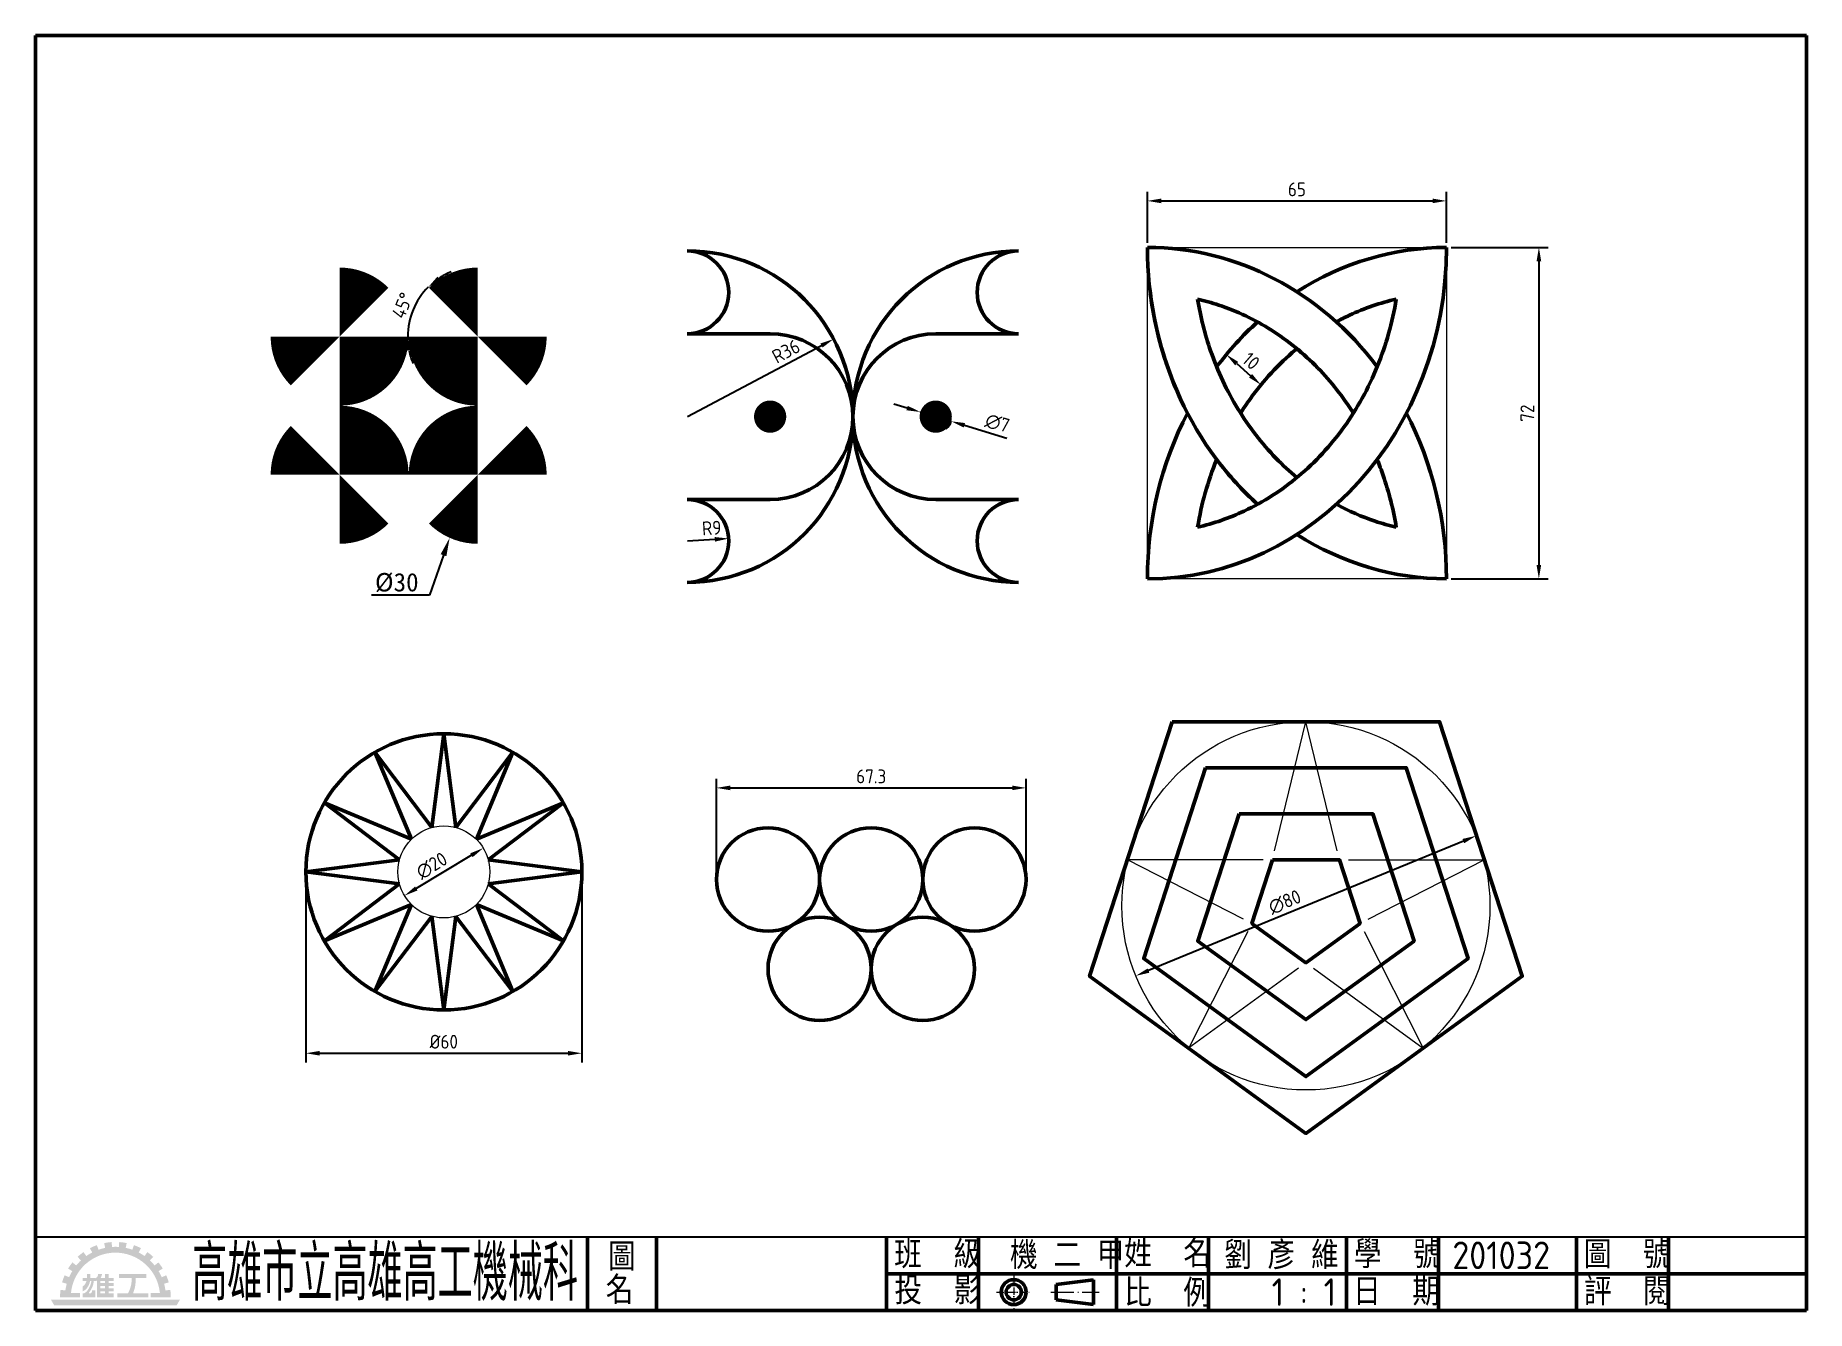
# Model space of a CAD drawing. Extents: x 25 to 410, y 10 to 287.
import ezdxf
from ezdxf import colors
from ezdxf.entities.mleader import LeaderData, LeaderLine
from ezdxf.enums import TextEntityAlignment as Align
from ezdxf.math import Vec2, Vec3

# ---------------------------------------------------------------- set-up
doc = ezdxf.new("R2010")
doc.units = 0
doc.header["$PDMODE"] = 3
for name, pattern in [('中心線', [22.2, 20, -1, 0.2, -1]), ('中心線5', [6.8, 5, -0.8, 0.2, -0.8]), ('中心線5偏位', [5.1, 2, -0.5, 0.1, -0.5, 2])]:
    doc.linetypes.add(name, pattern=pattern)
doc.layers.get('0').update_dxf_attribs({"linetype": 'CONTINUOUS'})
doc.layers.get('Defpoints').update_dxf_attribs({"linetype": 'CONTINUOUS'})
for name, color, linetype, lineweight in [('中心線層', 2, '中心線', 18), ('剖面線層', 4, 'CONTINUOUS', 18), ('尺度線層', 3, 'CONTINUOUS', 18), ('文字層', 6, 'CONTINUOUS', 18), ('輪廓線層', 7, 'CONTINUOUS', 50)]:
    doc.layers.add(name, color=color, linetype=linetype, lineweight=lineweight)
doc.styles.add('CNS', font='isocp.shx', dxfattribs={"bigfont": 'chineset.shx'})
doc.dimstyles.new('CNS', dxfattribs={"dimscale": 0, "dimtxt": 3, "dimasz": 3, "dimexe": 2, "dimexo": 1, "dimgap": 1, "dimtad": 1, "dimdsep": 46, "dimtxsty": 'CNS', "dimcen": 0, "dimclrt": 1, "dimadec": 0, "dimazin": 0, "dimtfac": 1, "dimtmove": 0, "dimatfit": 3, "dimfxl": 1, "dimtolj": 1, "dimtzin": 0, "dimarcsym": 0})
doc.dimstyles.new('CNS$3', dxfattribs={"dimscale": 0, "dimtxt": 3, "dimasz": 3, "dimexe": 2, "dimexo": 1, "dimgap": 1, "dimtad": 1, "dimdsep": 46, "dimtxsty": 'CNS', "dimcen": 0, "dimclrt": 1, "dimadec": 0, "dimazin": 0, "dimtfac": 1, "dimtmove": 0, "dimatfit": 0, "dimfxl": 1, "dimtolj": 1, "dimtzin": 0, "dimarcsym": 0})
doc.dimstyles.new('CNS$4', dxfattribs={"dimscale": 0, "dimtxt": 3, "dimasz": 3, "dimexe": 2, "dimexo": 1, "dimgap": 1, "dimtad": 1, "dimdsep": 46, "dimtxsty": 'CNS', "dimcen": 0, "dimclrt": 1, "dimadec": 0, "dimazin": 0, "dimtfac": 1, "dimtmove": 0, "dimatfit": 0, "dimfxl": 1, "dimtolj": 1, "dimtzin": 0, "dimarcsym": 0})

# ---------------------------------------------------------------- blocks, each defined once
blk = doc.blocks.new('*D2')
at = {"layer": 'Defpoints', "color": 0}
for p in [(198.51, 221.05), (166.71, 204.19)]:
    blk.add_point(p, dxfattribs=at)
at = {"layer": '尺度線層', "color": 0, "lineweight": -2}
blk.add_line((166.71, 204.19), (195.86, 219.64), dxfattribs=at)
at = {"layer": '尺度線層', "color": 0}
blk.add_solid([(195.63, 220.08), (196.1, 219.2), (198.51, 221.05)], dxfattribs=at)
at = {"layer": '尺度線層', "color": 1, "insert": (188.15, 218.38), "char_height": 3, "attachment_point": 5, "rotation": 27.9236, "style": 'CNS'}
blk.add_mtext('\\A1;R36', dxfattribs=at)
blk = doc.blocks.new('*D3')
at = {"layer": 'Defpoints', "color": 0}
for p in [(166.71, 177.19), (175.69, 177.71)]:
    blk.add_point(p, dxfattribs=at)
at = {"layer": '尺度線層', "color": 0, "lineweight": -2}
blk.add_line((166.71, 177.19), (172.7, 177.54), dxfattribs=at)
at = {"layer": '尺度線層', "color": 0}
blk.add_solid([(172.67, 178.04), (172.72, 177.04), (175.69, 177.71)], dxfattribs=at)
at = {"layer": '尺度線層', "color": 1, "insert": (172, 180), "char_height": 3, "attachment_point": 5, "rotation": 3.3209, "style": 'CNS'}
blk.add_mtext('\\A1;R9', dxfattribs=at)
blk = doc.blocks.new('*D4')
at = {"layer": 'Defpoints', "color": 0}
for p in [(217.35, 205.2), (224.06, 203.18)]:
    blk.add_point(p, dxfattribs=at)
at = {"layer": '尺度線層', "color": 0, "lineweight": -2}
for p, q in [((214.48, 206.06), (211.61, 206.92)), ((217.35, 205.2), (224.06, 203.18)), ((226.93, 202.32), (236.19, 199.53))]:
    blk.add_line(p, q, dxfattribs=at)
blk.add_arc((220.71, 204.19), 3.5, 310.525, 343.6298, dxfattribs=at)
at = {"layer": '尺度線層', "color": 0}
for points in [[(214.62, 206.54), (214.34, 205.58), (217.35, 205.2)], [(227.07, 202.8), (226.79, 201.84), (224.06, 203.18)]]:
    blk.add_solid(points, dxfattribs=at)
at = {"layer": '尺度線層', "color": 1, "insert": (234.09, 202.78), "char_height": 3, "attachment_point": 5, "rotation": 343.2654, "style": 'CNS'}
blk.add_mtext('\\A1;∅7', dxfattribs=at)
blk = doc.blocks.new('*D5')
at = {"layer": 'Defpoints', "color": 0}
for p in [(331.72, 251.06), (266.72, 240.95), (331.72, 240.95)]:
    blk.add_point(p, dxfattribs=at)
at = {"layer": '尺度線層', "color": 0, "lineweight": -2}
for p, q in [((266.72, 241.95), (266.72, 253.06)), ((269.72, 251.06), (328.72, 251.06)), ((331.72, 241.95), (331.72, 253.06))]:
    blk.add_line(p, q, dxfattribs=at)
at = {"layer": '尺度線層', "color": 0}
for points in [[(269.72, 251.56), (269.72, 250.56), (266.72, 251.06)], [(328.72, 251.56), (328.72, 250.56), (331.72, 251.06)]]:
    blk.add_solid(points, dxfattribs=at)
at = {"layer": '尺度線層', "color": 1, "insert": (299.22, 253.56), "char_height": 3, "attachment_point": 5, "style": 'CNS'}
blk.add_mtext('\\A1;65', dxfattribs=at)
blk = doc.blocks.new('*D6')
at = {"layer": 'Defpoints', "color": 0}
for p in [(331.72, 240.95), (331.72, 168.95), (351.81, 168.95)]:
    blk.add_point(p, dxfattribs=at)
at = {"layer": '尺度線層', "color": 0, "lineweight": -2}
for p, q in [((332.72, 240.95), (353.81, 240.95)), ((351.81, 237.95), (351.81, 171.95)), ((332.72, 168.95), (353.81, 168.95))]:
    blk.add_line(p, q, dxfattribs=at)
at = {"layer": '尺度線層', "color": 0}
for points in [[(351.31, 237.95), (352.31, 237.95), (351.81, 240.95)], [(351.31, 171.95), (352.31, 171.95), (351.81, 168.95)]]:
    blk.add_solid(points, dxfattribs=at)
at = {"layer": '尺度線層', "color": 1, "insert": (349.31, 204.95), "char_height": 3, "attachment_point": 5, "rotation": 90, "style": 'CNS'}
blk.add_mtext('\\A1;72', dxfattribs=at)
blk = doc.blocks.new('*D7')
at = {"layer": 'Defpoints', "color": 0}
for p in [(285.98, 220.11), (293.5, 213.52), (291.39, 211.1)]:
    blk.add_point(p, dxfattribs=at)
at = {"layer": '尺度線層', "color": 0, "lineweight": -2}
for p, q in [((285.32, 219.36), (282.54, 216.19)), ((286.12, 215.72), (289.13, 213.08)), ((292.84, 212.77), (290.07, 209.6))]:
    blk.add_line(p, q, dxfattribs=at)
at = {"layer": '尺度線層', "color": 0}
for points in [[(286.45, 216.09), (285.79, 215.34), (283.86, 217.69)], [(289.46, 213.46), (288.8, 212.7), (291.39, 211.1)]]:
    blk.add_solid(points, dxfattribs=at)
at = {"layer": '尺度線層', "color": 1, "insert": (289.27, 216.28), "char_height": 3, "attachment_point": 5, "rotation": 318.7832, "style": 'CNS'}
blk.add_mtext('\\A1;10', dxfattribs=at)
blk = doc.blocks.new('*D8')
at = {"layer": 'Defpoints', "color": 0}
for p in [(240.33, 123.54), (173.03, 103.65), (240.33, 103.65)]:
    blk.add_point(p, dxfattribs=at)
at = {"layer": '尺度線層', "color": 0, "lineweight": -2}
for p, q in [((173.03, 104.65), (173.03, 125.54)), ((176.03, 123.54), (237.33, 123.54)), ((240.33, 104.65), (240.33, 125.54))]:
    blk.add_line(p, q, dxfattribs=at)
at = {"layer": '尺度線層', "color": 0}
for points in [[(176.03, 124.04), (176.03, 123.04), (173.03, 123.54)], [(237.33, 124.04), (237.33, 123.04), (240.33, 123.54)]]:
    blk.add_solid(points, dxfattribs=at)
at = {"layer": '尺度線層', "color": 1, "insert": (206.68, 126.04), "char_height": 3, "attachment_point": 5, "style": 'CNS'}
blk.add_mtext('\\A1;67.3', dxfattribs=at)
blk = doc.blocks.new('*D9')
at = {"layer": 'Defpoints', "color": 0}
for p in [(83.78, 105.3), (143.78, 105.3), (143.78, 65.9)]:
    blk.add_point(p, dxfattribs=at)
at = {"layer": '尺度線層', "color": 0, "lineweight": -2}
for p, q in [((83.78, 104.3), (83.78, 63.9)), ((143.78, 104.3), (143.78, 63.9)), ((86.78, 65.9), (140.78, 65.9))]:
    blk.add_line(p, q, dxfattribs=at)
at = {"layer": '尺度線層', "color": 0}
for points in [[(86.78, 66.4), (86.78, 65.4), (83.78, 65.9)], [(140.78, 66.4), (140.78, 65.4), (143.78, 65.9)]]:
    blk.add_solid(points, dxfattribs=at)
at = {"layer": '尺度線層', "color": 1, "insert": (113.78, 68.4), "char_height": 3, "attachment_point": 5, "style": 'CNS'}
blk.add_mtext('\\A1;%%C60', dxfattribs=at)
blk = doc.blocks.new('*D11')
at = {"layer": 'Defpoints', "color": 0}
for p in [(122.35, 110.46), (105.22, 100.13)]:
    blk.add_point(p, dxfattribs=at)
at = {"layer": '尺度線層', "color": 0, "lineweight": -2}
blk.add_line((119.78, 108.91), (107.79, 101.68), dxfattribs=at)
at = {"layer": '尺度線層', "color": 0}
for points in [[(119.52, 109.34), (120.04, 108.49), (122.35, 110.46)], [(107.53, 102.11), (108.05, 101.25), (105.22, 100.13)]]:
    blk.add_solid(points, dxfattribs=at)
at = {"layer": '尺度線層', "color": 1, "insert": (111.15, 106.63), "char_height": 3, "attachment_point": 5, "rotation": 31.1196, "style": 'CNS'}
blk.add_mtext('\\A1;∅20', dxfattribs=at)
blk = doc.blocks.new('*D12')
at = {"layer": 'Defpoints', "color": 0}
for p in [(338.17, 113.13), (264.18, 82.71)]:
    blk.add_point(p, dxfattribs=at)
at = {"layer": '尺度線層', "color": 0, "lineweight": -2}
blk.add_line((335.39, 111.99), (266.95, 83.85), dxfattribs=at)
at = {"layer": '尺度線層', "color": 0}
for points in [[(335.2, 112.45), (335.58, 111.52), (338.17, 113.13)], [(266.76, 84.31), (267.14, 83.39), (264.18, 82.71)]]:
    blk.add_solid(points, dxfattribs=at)
at = {"layer": '尺度線層', "color": 1, "insert": (296.58, 98.73), "char_height": 3, "attachment_point": 5, "rotation": 22.3472, "style": 'CNS'}
blk.add_mtext('\\A1;∅80', dxfattribs=at)
blk = doc.blocks.new('*D14')
at = {"layer": 'Defpoints', "color": 0}
for p in [(91.02, 251.69), (107.96, 229.17), (58.85, 221.57), (121.13, 221.57), (121.13, 221.57)]:
    blk.add_point(p, dxfattribs=at)
at = {"layer": '尺度線層', "color": 0, "lineweight": -2}
for start, end in [(112.3611, 123.6805), (135, 180), (191.3195, 202.6389)]:
    blk.add_arc((121.13, 221.57), 15.21, start, end, dxfattribs=at)
at = {"layer": '尺度線層', "color": 0}
for points in [[(113.02, 233.84), (112.38, 234.61), (110.38, 232.32)], [(105.72, 218.54), (106.72, 218.63), (105.92, 221.57)]]:
    blk.add_solid(points, dxfattribs=at)
at = {"layer": '尺度線層', "color": 1, "insert": (104.77, 228.35), "char_height": 3, "attachment_point": 5, "rotation": 67.5, "style": 'CNS'}
blk.add_mtext('\\A1;45°', dxfattribs=at)

msp = doc.modelspace()

# ---------------------------------------------------------------- hatches: boundary and pattern name
at = {"layer": '文字層'}
h = msp.add_hatch(color=256, dxfattribs=at)
h.paths.add_polyline_path([(47.444, 22.616), (47.93, 23.553, 0.034161), (46.423, 24.208), (46.069, 23.213, 0.034161), (44.626, 23.617), (44.841, 24.651, 0.034161), (43.213, 24.875), (43.141, 23.821, 0.034161), (41.642, 23.821), (41.57, 24.875, 0.034161), (39.942, 24.651), (40.157, 23.617, 0.034161), (38.714, 23.213), (38.36, 24.208, 0.034161), (36.853, 23.553), (37.339, 22.616, 0.034161), (36.058, 21.837), (35.449, 22.699, 0.034161), (34.174, 21.663), (34.895, 20.891, 0.034161), (33.872, 19.795), (33.053, 20.462, 0.034161), (32.105, 19.119), (33.008, 18.571, 0.034161), (32.318, 17.24), (31.35, 17.661, 0.034161), (30.799, 16.112), (31.816, 15.827, 0.034161), (31.511, 14.36), (30.465, 14.504, 0.034161), (30.353, 12.864), (32.676, 12.864), (34.725, 12.864), (34.725, 13.815), (32.723, 13.815, -0.906522), (52.06, 13.815), (50.058, 13.815), (50.058, 12.864), (52.107, 12.864), (54.43, 12.864, 0.034161), (54.318, 14.504), (53.271, 14.36, 0.034161), (52.966, 15.827), (53.983, 16.112, 0.034161), (53.433, 17.661), (52.465, 17.24, 0.034161), (51.775, 18.571), (52.677, 19.119, 0.034161), (51.73, 20.462), (50.911, 19.795, 0.034161), (49.887, 20.891), (50.608, 21.663, 0.034161), (49.334, 22.699), (48.725, 21.837, 0.034161)])
h.paths.add_polyline_path([(56.436, 12.4), (28.347, 12.4), (29.086, 11.133), (55.697, 11.133)])
h.paths.add_polyline_path([(46.772, 16.976, -0.4324623), (46.877, 17.088), (49.129, 17.088), (49.129, 17.933), (43.173, 17.933), (43.173, 17.088), (45.816, 17.088, -0.4062896), (45.922, 16.986, -0.1355675), (45.125, 13.763, -0.2710986), (45.033, 13.709), (42.771, 13.709), (42.771, 12.864), (49.53, 12.864), (49.53, 13.709), (46.349, 13.709, -0.534383), (46.251, 13.855, 0.1140408)], flags=17)
edge = h.paths.add_edge_path(flags=17)
edge.add_line((42.011, 17.088), (40.955, 17.088))
edge.add_line((40.955, 17.088), (40.955, 17.933))
edge.add_line((40.955, 17.933), (40.11, 17.933))
edge.add_line((40.11, 17.933), (40.11, 17.088))
edge.add_line((40.11, 17.088), (39.187, 17.088))
edge.add_arc((36.665, 18.427), 2.855, 332.04919, 350.04876)
edge.add_line((39.477, 17.933), (38.632, 17.933))
edge.add_arc((37.652, 17.916), 0.98, -69.28167, 0.98538, ccw=False)
edge.add_line((37.999, 17), (37.998, 17.088))
edge.add_line((37.998, 17.088), (36.943, 17.088))
edge.add_spline(control_points=[(36.943, 17.088), (36.943, 17.089), (36.958, 17.371), (36.968, 17.652), (36.971, 17.933)], knot_values=[0, 0, 0, 0, 0.0095957, 4.0021691, 4.0021691, 4.0021691, 4.0021691], degree=3, periodic=0)
edge.add_line((36.971, 17.933), (36.204, 17.933))
edge.add_spline(control_points=[(36.204, 17.933), (36.213, 17.666), (36.243, 17.394), (36.228, 17.128)], knot_values=[0, 0, 0, 0, 3.8001495, 3.8001495, 3.8001495, 3.8001495], degree=3, periodic=0)
edge.add_arc((36.185, 17.131), 0.0422, -90, 0.98697, ccw=False)
edge.add_line((36.185, 17.088), (35.253, 17.088))
edge.add_line((35.253, 17.088), (35.253, 16.408))
edge.add_line((35.253, 16.408), (36.057, 16.408))
edge.add_spline(control_points=[(36.057, 16.408), (36.078, 16.332), (35.96, 16.031), (35.732, 15.602), (35.417, 15.324), (35.253, 15.249)], knot_values=[7.3300886, 7.3300886, 7.3300886, 7.3300886, 8.5708359, 11.5701734, 14.1242576, 14.1242576, 14.1242576, 14.1242576], degree=3, periodic=0)
edge.add_line((35.253, 15.249), (35.253, 14.178))
edge.add_spline(control_points=[(35.253, 14.178), (35.487, 14.263), (36.028, 14.577), (36.54, 15.345), (36.803, 16.009), (36.869, 16.352), (36.878, 16.408)], knot_values=[7.2349194, 7.2349194, 7.2349194, 7.2349194, 10.7683339, 15.8632474, 20.0182649, 20.8272028, 20.8272028, 20.8272028, 20.8272028], degree=3, periodic=0)
edge.add_line((36.878, 16.408), (37.154, 16.394))
edge.add_spline(control_points=[(37.154, 16.394), (37.133, 16.054), (36.941, 15.401), (36.475, 14.575), (35.975, 13.884), (35.463, 13.712), (35.253, 13.709)], knot_values=[0, 0, 0, 0, 4.8346594, 9.4113524, 13.5713852, 16.5633311, 16.5633311, 16.5633311, 16.5633311], degree=3, periodic=0)
edge.add_line((35.253, 13.709), (35.253, 12.864))
edge.add_line((35.253, 12.864), (37.998, 12.864))
edge.add_line((37.998, 12.864), (37.998, 14.387))
edge.add_line((37.998, 14.387), (37.389, 14.387))
edge.add_arc((37.389, 14.303), 0.0845, 90, 183.95095)
edge.add_arc((36.676, 14.253), 0.63, -55.81642, 3.95095, ccw=False)
edge.add_line((37.03, 13.732), (36.7, 13.732))
edge.add_arc((36.7, 13.817), 0.0845, 142.65089, 270, ccw=False)
edge.add_spline(control_points=[(36.633, 13.868), (36.798, 14.085), (37.112, 14.583), (37.548, 15.41), (37.643, 16.069), (37.668, 16.408)], knot_values=[0, 0, 0, 0, 3.8826483, 8.339679, 13.167216, 13.167216, 13.167216, 13.167216], degree=3, periodic=0)
edge.add_line((37.668, 16.408), (38.003, 16.408))
edge.add_arc((37.725, 18.151), 1.765, 279.05865, 293.21741)
edge.add_line((38.421, 16.529), (38.421, 12.864))
edge.add_line((38.421, 12.864), (42.011, 12.864))
edge.add_line((42.011, 12.864), (42.011, 13.709))
edge.add_line((42.011, 13.709), (40.955, 13.709))
edge.add_line((40.955, 13.709), (40.955, 14.202))
edge.add_line((40.955, 14.202), (42.011, 14.202))
edge.add_line((42.011, 14.202), (42.011, 14.836))
edge.add_line((42.011, 14.836), (40.955, 14.836))
edge.add_line((40.955, 14.836), (40.955, 15.328))
edge.add_line((40.955, 15.328), (42.011, 15.328))
edge.add_line((42.011, 15.328), (42.011, 15.962))
edge.add_line((42.011, 15.962), (40.955, 15.962))
edge.add_line((40.955, 15.962), (40.955, 16.455))
edge.add_line((40.955, 16.455), (42.011, 16.455))
edge.add_line((42.011, 16.455), (42.011, 17.088))
h.paths.add_polyline_path([(40.11, 16.455), (40.11, 15.962), (39.097, 15.962), (39.097, 16.455)], flags=16)
h.paths.add_polyline_path([(40.11, 15.328), (40.11, 14.836), (39.097, 14.836), (39.097, 15.328)], flags=16)
h.paths.add_polyline_path([(40.11, 14.202), (40.11, 13.709), (39.097, 13.709), (39.097, 14.202)], flags=16)

# ---------------------------------------------------------------- linework, layer by layer
msp.add_line((25, 26), (410, 26))
at = {"layer": '中心線層', "linetype": '中心線5偏位', "ltscale": 0.8}
for p, q in [((237.67, 17.52), (237.67, 10.434)), ((233.925, 14), (241.256, 14))]:
    msp.add_line(p, q, dxfattribs=at)
at = {"layer": '中心線層', "linetype": '中心線5'}
msp.add_line((245.756, 14), (256.208, 14), dxfattribs=at)
at = {"layer": '剖面線層'}
for p, q in [((266.719, 240.955), (331.719, 240.955)), ((266.719, 168.955), (266.719, 240.955)), ((331.719, 240.955), (331.719, 168.955)), ((331.719, 168.955), (266.719, 168.955)), ((294.377, 109.862), (301.171, 137.918)), ((307.966, 109.862), (301.171, 137.918)), ((291.906, 107.918), (262.362, 107.918)), ((287.635, 95.008), (262.362, 107.918)), ((310.437, 107.918), (339.981, 107.918)), ((314.707, 95.01), (339.901, 107.918)), ((288.512, 92.314), (275.716, 67.063)), ((313.833, 92.315), (326.691, 67.016)), ((299.553, 84.381), (275.652, 67.016)), ((302.789, 84.381), (326.691, 67.016))]:
    msp.add_line(p, q, dxfattribs=at)
for centre, radius in [((301.171, 97.918), 40), ((113.785, 105.297), 10)]:
    msp.add_circle(centre, radius, dxfattribs=at)
at = {"layer": '輪廓線層', "color": 5}
for p, q in [((410, 287), (25, 287)), ((25, 287), (25, 10)), ((410, 10), (410, 287)), ((25, 10), (410, 10))]:
    msp.add_line(p, q, dxfattribs=at)
at = {"layer": '輪廓線層'}
for p, q in [((184.705, 222.189), (166.705, 222.189)), ((220.705, 222.189), (238.705, 222.189)), ((186.455, 204.189), (184.705, 204.189)), ((218.955, 204.189), (220.705, 204.189)), ((184.705, 186.189), (166.705, 186.189)), ((220.705, 186.189), (238.705, 186.189)), ((111.197, 114.956), (113.785, 135.297)), ((116.373, 114.956), (113.785, 135.297)), ((106.714, 112.368), (98.785, 131.277)), ((111.197, 114.956), (98.785, 131.277)), ((116.373, 114.956), (128.785, 131.277)), ((120.856, 112.368), (128.785, 131.277)), ((104.125, 107.885), (87.804, 120.297)), ((106.714, 112.368), (87.804, 120.297)), ((120.856, 112.368), (139.765, 120.297)), ((123.444, 107.885), (139.765, 120.297)), ((104.125, 107.885), (83.785, 105.297)), ((123.444, 107.885), (143.785, 105.297)), ((104.125, 102.708), (83.785, 105.297)), ((123.444, 102.708), (143.785, 105.297)), ((104.125, 102.708), (87.804, 90.297)), ((123.444, 102.708), (139.765, 90.297)), ((106.714, 98.226), (87.804, 90.297)), ((106.714, 98.226), (98.785, 79.316)), ((120.856, 98.226), (128.785, 79.316)), ((120.856, 98.226), (139.765, 90.297)), ((111.197, 95.637), (98.785, 79.316)), ((111.197, 95.637), (113.785, 75.297)), ((116.373, 95.637), (113.785, 75.297)), ((116.373, 95.637), (128.785, 79.316)), ((246.862, 15.673), (254.99, 16.709)), ((246.862, 15.673), (246.862, 12.327)), ((254.99, 16.709), (254.99, 11.291)), ((246.862, 12.327), (254.99, 11.291))]:
    msp.add_line(p, q, dxfattribs=at)
at = {"layer": '輪廓線層', "color": 4}
for p, q in [((145, 10), (145, 26)), ((160, 10), (160, 26)), ((210, 10), (210, 26)), ((230, 10), (230, 26)), ((260, 10), (260, 26)), ((280, 10), (280, 26)), ((310, 10), (310, 26)), ((330, 10), (330, 26)), ((360, 10), (360, 26)), ((380, 10), (380, 26)), ((210, 18), (410, 18))]:
    msp.add_line(p, q, dxfattribs=at)
at = {"layer": '輪廓線層', "const_width": 15}
for points in [[(91.133, 229.07, -0.1989124), (96.437, 226.873, -0.1989124)], [(121.133, 229.07, 0.1989124), (115.83, 226.873, 0.1989124)], [(85.83, 216.267, -0.1989124), (83.633, 221.57)], [(98.633, 221.57, -0.4142136), (91.133, 214.07, -0.4142136)], [(113.633, 221.57, 0.4142136), (121.133, 214.07, 0.4142136)], [(126.437, 216.267, 0.1989124), (128.633, 221.57)], [(85.83, 196.873, 0.1989124), (83.633, 191.57)], [(98.633, 191.57, 0.4142136), (91.133, 199.07, 0.4142136)], [(113.633, 191.57, -0.4142136), (121.133, 199.07, -0.4142136)], [(126.437, 196.873, -0.1989124), (128.633, 191.57)], [(91.133, 184.07, 0.1989124), (96.437, 186.267, 0.1989124)], [(121.133, 184.07, -0.1989124), (115.83, 186.267, -0.1989124)]]:
    msp.add_lwpolyline(points, format="xyb", dxfattribs=at)
at = {"layer": '輪廓線層', "const_width": 3.5}
for points in [[(182.955, 204.189, 1), (186.455, 204.189, 1)], [(222.455, 204.189, -1), (218.955, 204.189, -1)]]:
    msp.add_lwpolyline(points, format="xyb", close=True, dxfattribs=at)
at = {"layer": '輪廓線層'}
for points in [[(272.11, 137.918), (254.149, 82.639), (301.171, 48.475), (348.194, 82.639), (330.233, 137.918)], [(279.375, 127.918), (265.904, 86.459), (301.171, 60.836), (336.438, 86.459), (322.968, 127.918)], [(286.64, 117.918), (277.66, 90.278), (301.171, 73.196), (324.683, 90.278), (315.702, 117.918)], [(293.906, 107.918), (289.416, 94.098), (301.171, 85.557), (312.927, 94.098), (308.437, 107.918)]]:
    msp.add_lwpolyline(points, close=True, dxfattribs=at)
for centre, radius in [((113.785, 105.297), 30), ((184.25, 103.645), 11.217), ((206.683, 103.645), 11.217), ((229.116, 103.645), 11.217), ((195.466, 84.217), 11.217), ((217.9, 84.217), 11.217), ((237.67, 14), 2.709), ((237.67, 14), 1.673)]:
    msp.add_circle(centre, radius, dxfattribs=at)
for centre, radius, start, end in [((166.705, 204.189), 36, 270, 90), ((166.705, 231.189), 9, 270, 90), ((238.705, 204.189), 36, 90, 270), ((238.705, 231.189), 9, 90, 270), ((184.705, 204.189), 18, 270, 90), ((220.705, 204.189), 18, 90, 270), ((166.705, 177.189), 9, 270, 90), ((238.705, 177.189), 9, 90, 270)]:
    msp.add_arc(centre, radius, start, end, dxfattribs=at)
for centre, major_axis, start_param, end_param in [((266.719, 240.955), (0, -72), 0, 1.5707963), ((266.719, 240.955), (0, -72), 0, 1.5707963), ((266.719, 168.955), (0, 72), 5.4067344, 6.2831853), ((331.719, 240.955), (0, -72), 4.712389, 5.5993255), ((331.719, 168.955), (0, 72), 0, 0.5235988), ((331.719, 168.955), (0, 72), 0, 0.5235988), ((331.719, 240.955), (0, -72), 4.8517856, 5.2359878), ((331.719, 168.955), (0, 72), 0.6838587, 0.8764461), ((331.719, 168.955), (0, 72), 1.0471976, 1.5707963), ((331.719, 168.955), (0, 72), 1.0471976, 1.5707963), ((266.719, 168.955), (0, 72), 4.712389, 5.2359878), ((331.719, 240.955), (0, -72), 5.4067344, 5.5993255), ((331.719, 240.955), (0, -72), 5.7595865, 6.2831853), ((331.719, 240.955), (0, -72), 5.7595865, 6.2831853)]:
    msp.add_ellipse(centre, major_axis=major_axis, ratio=0.9027778, start_param=start_param, end_param=end_param, dxfattribs=at)
for points, knots in [([(277.631, 180.19), (281.094, 180.983), (284.495, 182.153), (291.939, 185.636), (295.906, 188.173), (303.202, 194.298), (306.529, 197.888), (312.311, 205.918), (314.766, 210.359), (318.591, 219.739), (319.979, 224.668), (320.806, 229.72)], [0.2035808, 0.2035808, 0.2035808, 0.2035808, 0.3997208, 0.3997208, 0.6486261, 0.6486261, 0.8975314, 0.8975314, 1.1464366, 1.1464366, 1.3913398, 1.3913398, 1.3913398, 1.3913398]), ([(277.631, 180.19), (281.094, 180.983), (284.495, 182.153), (291.939, 185.636), (295.906, 188.173), (303.202, 194.298), (306.529, 197.888), (312.311, 205.918), (314.766, 210.359), (318.591, 219.739), (319.979, 224.668), (320.806, 229.72)], [0.2035808, 0.2035808, 0.2035808, 0.2035808, 0.3997208, 0.3997208, 0.6486261, 0.6486261, 0.8975314, 0.8975314, 1.1464366, 1.1464366, 1.3913398, 1.3913398, 1.3913398, 1.3913398]), ([(311.482, 204.955), (309.221, 208.523), (306.632, 211.81), (300.683, 217.929), (297.278, 220.699), (290.036, 225.291), (286.2, 227.114), (280.723, 228.934), (279.183, 229.365), (277.631, 229.719)], [5.32416145, 5.32416145, 5.32416145, 5.32416145, 5.53480284, 5.53480284, 5.76324872, 5.76324872, 5.99169461, 5.99169461, 6.079601, 6.079601, 6.079601, 6.079601]), ([(277.631, 229.719), (278.26, 225.882), (279.211, 222.114), (282.004, 214.03), (284, 209.786), (288.78, 201.945), (291.564, 198.348), (296.114, 193.669), (297.637, 192.264), (299.219, 190.956)], [4.89184807, 4.89184807, 4.89184807, 4.89184807, 5.07791107, 5.07791107, 5.30635695, 5.30635695, 5.53480284, 5.53480284, 5.6421754, 5.6421754, 5.6421754, 5.6421754]), ([(320.806, 229.72), (317.344, 228.927), (313.942, 227.757), (309.692, 225.768), (308.732, 225.282), (307.785, 224.765)], [0.2035808, 0.2035808, 0.2035808, 0.2035808, 0.39972082, 0.39972082, 0.45771726, 0.45771726, 0.45771726, 0.45771726]), ([(320.806, 229.72), (317.344, 228.927), (313.942, 227.757), (309.692, 225.768), (308.732, 225.282), (307.785, 224.765)], [0.2035808, 0.2035808, 0.2035808, 0.2035808, 0.39972082, 0.39972082, 0.45771726, 0.45771726, 0.45771726, 0.45771726]), ([(299.218, 218.954), (299.106, 218.861), (298.995, 218.768), (295.235, 215.612), (291.909, 212.022), (288.303, 207.015), (287.615, 205.997), (286.956, 204.955)], [0.64102178, 0.64102178, 0.64102178, 0.64102178, 0.64862609, 0.64862609, 0.89753136, 0.89753136, 0.95903158, 0.95903158, 0.95903158, 0.95903158]), ([(299.218, 218.954), (299.106, 218.861), (298.995, 218.768), (295.235, 215.612), (291.909, 212.022), (288.303, 207.015), (287.615, 205.997), (286.956, 204.955)], [0.64102178, 0.64102178, 0.64102178, 0.64102178, 0.64862609, 0.64862609, 0.89753136, 0.89753136, 0.95903158, 0.95903158, 0.95903158, 0.95903158]), ([(281.768, 194.883), (281.76, 194.863), (281.752, 194.843), (279.846, 190.171), (278.458, 185.242), (277.631, 180.19)], [1.14538105, 1.14538105, 1.14538105, 1.14538105, 1.14643664, 1.14643664, 1.39133977, 1.39133977, 1.39133977, 1.39133977]), ([(281.768, 194.883), (281.76, 194.863), (281.752, 194.843), (279.846, 190.171), (278.458, 185.242), (277.631, 180.19)], [1.14538105, 1.14538105, 1.14538105, 1.14538105, 1.14643664, 1.14643664, 1.39133977, 1.39133977, 1.39133977, 1.39133977]), ([(320.806, 180.191), (320.177, 184.028), (319.227, 187.796), (317.569, 192.593), (317.134, 193.746), (316.669, 194.883)], [4.89184807, 4.89184807, 4.89184807, 4.89184807, 5.07791107, 5.07791107, 5.1378028, 5.1378028, 5.1378028, 5.1378028]), ([(307.785, 185.145), (310.5, 183.664), (313.315, 182.438), (317.715, 180.976), (319.254, 180.545), (320.806, 180.191)], [5.82546758, 5.82546758, 5.82546758, 5.82546758, 5.99169461, 5.99169461, 6.079601, 6.079601, 6.079601, 6.079601])]:
    msp.add_open_spline(points, degree=3, knots=knots, dxfattribs=at)

# ---------------------------------------------------------------- texts
at = {"layer": '文字層', "style": 'CNS', "width": 0.63661}
msp.add_text('高雄市立高雄高工機械科', height=12, dxfattribs=at).set_placement((59.063, 12.133), (142.937, 12.133), align=Align.FIT)
at = {"layer": '文字層', "style": 'CNS'}
for s, p in [('圖', (149.477, 18.674)), ('班  級', (211.66, 19.175)), ('  機 二 甲', (230, 19)), ('姓  名', (261.674, 19.359)), (' 劉 彥 維', (280, 19)), ('學  號', (311.613, 19.188)), ('201032', (333, 19)), ('圖  號', (361.589, 19.177)), ('名', (148.974, 11.447)), ('投  影', (211.727, 11.323)), ('比  例', (261.676, 10.825)), ('    1 : 1', (280, 11)), ('日  期', (311.444, 11.107)), ('評  閱', (361.602, 11.103))]:
    msp.add_text(s, height=6, dxfattribs=at).set_placement(p)

# ---------------------------------------------------------------- dimensions: what is measured, and where the dimension line sits
at = {"layer": '尺度線層'}
for base, p1, p2, picture, middle in [((331.719, 251.064), (266.719, 240.955), (331.719, 240.955), '*D5', (299.219, 253.564)), ((240.333, 123.535), (173.033, 103.645), (240.333, 103.645), '*D8', (206.683, 126.035))]:
    dim = msp.add_linear_dim(base=base, p1=p1, p2=p2, dimstyle='CNS', override={"dimscale": 1}, dxfattribs=at)
    dim.commit()
    dim.dimension.update_dxf_attribs({"geometry": picture, "text_midpoint": middle})
dim = msp.add_angular_dim_2l(base=(107.961, 229.175), line1=((121.133, 221.57), (58.85, 221.57)), line2=((121.133, 221.57), (91.016, 251.687)), dimstyle='CNS', override={"dimscale": 1}, dxfattribs=at)
dim.commit()
dim.dimension.update_dxf_attribs({"geometry": '*D14', "text_midpoint": (104.772, 228.347)})
for base, p1, p2, angle, picture, middle in [((351.807, 168.955), (331.719, 240.955), (331.719, 168.955), 90, '*D6', (349.307, 204.955)), ((291.385, 211.103), (285.977, 220.109), (293.501, 213.518), 318.78315, '*D7', (289.27, 216.279))]:
    dim = msp.add_linear_dim(base=base, p1=p1, p2=p2, angle=angle, dimstyle='CNS', override={"dimscale": 1}, dxfattribs=at)
    dim.commit()
    dim.dimension.update_dxf_attribs({"geometry": picture, "text_midpoint": middle})
for center, mpoint, picture, middle in [((166.705, 204.189), (198.514, 221.048), '*D2', (189.32, 216.175)), ((166.705, 177.189), (175.69, 177.711), '*D3', (172.14, 177.505))]:
    dim = msp.add_radius_dim(center=center, mpoint=mpoint, dimstyle='CNS$4', override={"dimscale": 1}, dxfattribs=at)
    dim.commit()
    dim.dimension.update_dxf_attribs({"geometry": picture, "text_midpoint": middle, "dimtype": 164})
for p1, p2, picture, middle in [((217.353, 205.197), (224.057, 203.182), '*D4', (233.368, 200.382)), ((338.167, 113.126), (264.175, 82.709), '*D12', (297.53, 96.421)), ((122.346, 110.465), (105.224, 100.128), '*D11', (112.444, 104.487))]:
    dim = msp.add_diameter_dim_2p(p1=p1, p2=p2, dimstyle='CNS$3', override={"dimscale": 1}, dxfattribs=at)
    dim.commit()
    dim.dimension.update_dxf_attribs({"geometry": picture, "text_midpoint": middle, "dimtype": 163})
dim = msp.add_linear_dim(base=(143.785, 65.903), p1=(83.785, 105.297), p2=(143.785, 105.297), text='%%C<>', dimstyle='CNS', override={"dimscale": 1}, dxfattribs=at)
dim.commit()
dim.dimension.update_dxf_attribs({"geometry": '*D9', "text_midpoint": (113.785, 68.403)})

# ---------------------------------------------------------------- leaders
ml = msp.add_multileader_mtext('Standard', dxfattribs=at)
ml.set_content('%%C30', color=256)
ml.set_leader_properties()
ml.build(insert=Vec2(0, 0))
ml.multileader.update_dxf_attribs({"text_right_attachment_type": 6, "dogleg_length": 0.36})
ctx = ml.context
ctx.base_point, ctx.plane_origin = Vec3(96.291, 167.823), Vec3(115.041, 177.863)
ctx.right_attachment, ctx.text_align_type = 6, 2
notes = []
notes.append((ctx, [(0, (1, 1, 0), (110.651, 165.423), (-1, 0), 0.36, [(0, [(115.041, 177.863)], 0, [])])]))
ctx.mtext.insert, ctx.mtext.alignment, ctx.mtext.flow_direction = Vec3(108.291, 170.223), 3, 5
for ctx, leaders in notes:
    for number, flags, end, landing, length, lines in leaders:
        leader = LeaderData()
        leader.index, (leader.has_last_leader_line, leader.has_dogleg_vector, leader.attachment_direction) = number, flags
        leader.last_leader_point, leader.dogleg_vector, leader.dogleg_length = Vec3(end), Vec3(landing), length
        for number, points, colour, breaks in lines:
            line = LeaderLine()
            line.index, line.vertices, line.color, line.breaks = number, Vec3.list(points), colors.encode_raw_color(colour), breaks
            leader.lines.append(line)
        ctx.leaders.append(leader)

doc.saveas('drawing.dxf')
